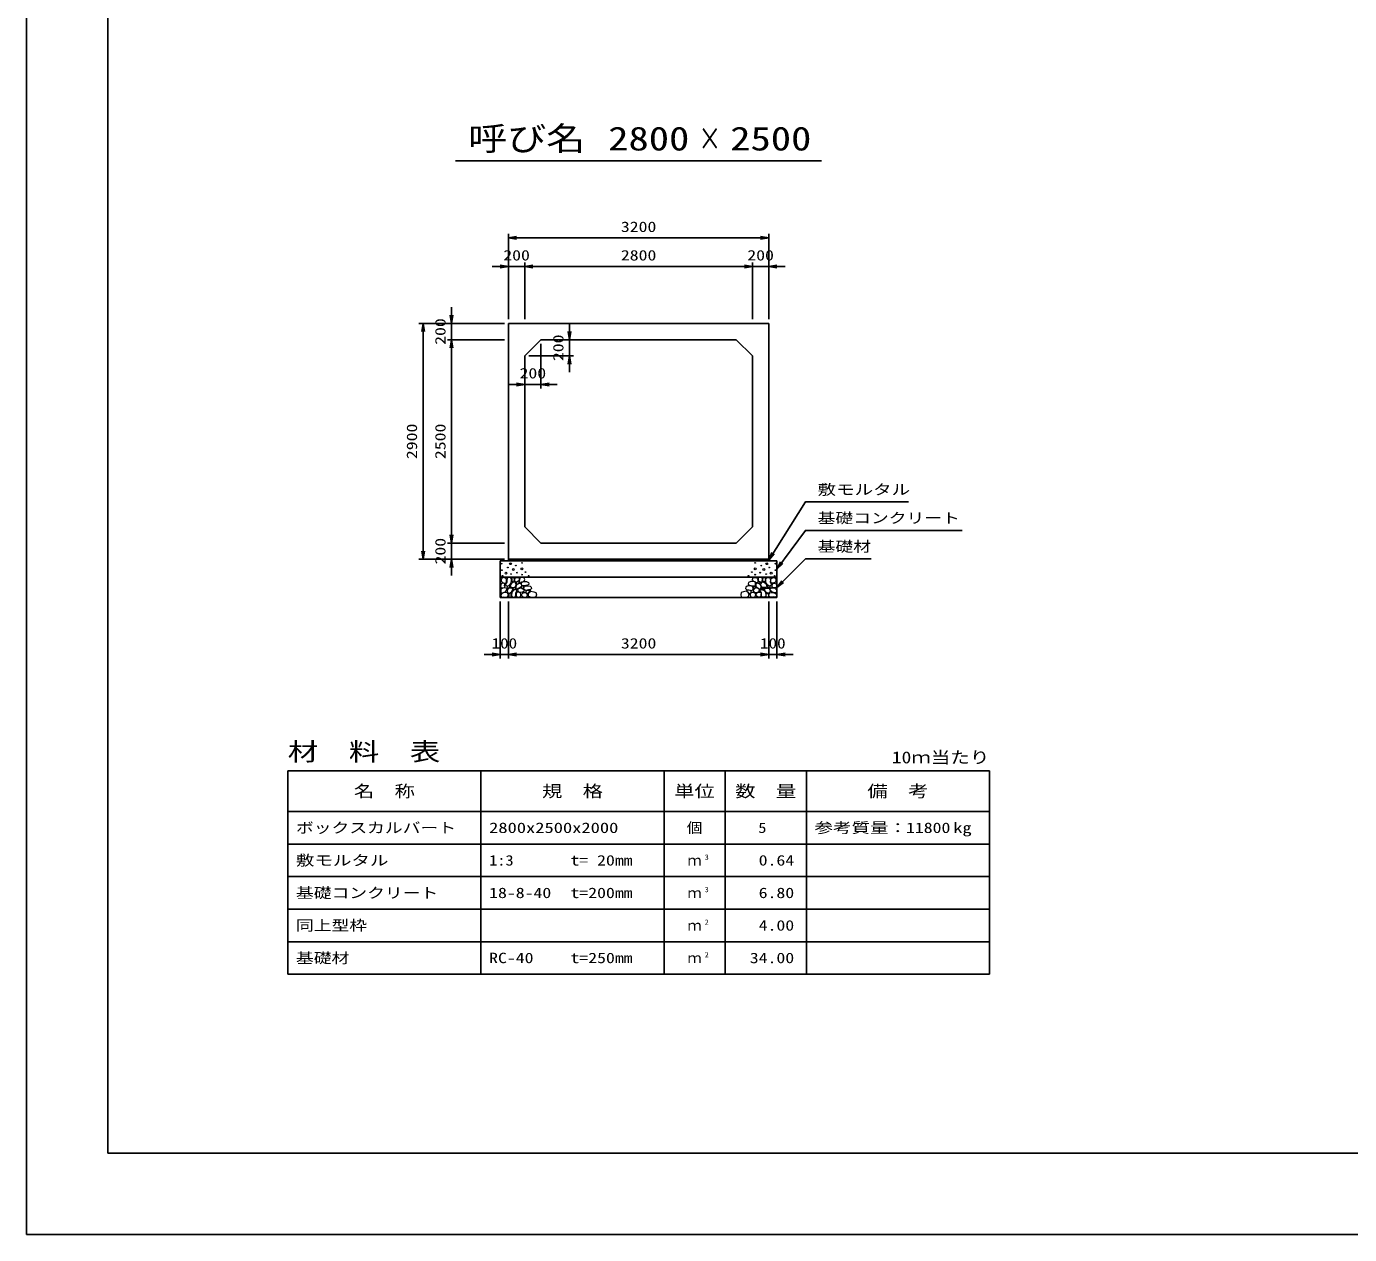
# Model space of a CAD drawing. Units: millimetres at full size. Extents: x 0 to 42050, y 0 to 29700.
# Drawn here: x 0 to 16265, y 0 to 14850 of the extents above; entities that cross this region are included whole.
import ezdxf
from ezdxf.enums import TextEntityAlignment as Align

# ---------------------------------------------------------------- set-up
doc = ezdxf.new("R2010")
doc.units = ezdxf.units.MM
for name, color, linetype, lineweight in [('D-DCR-HCHn', 4, 'Continuous', 9), ('D-MTR-FRAM', 7, 'Continuous', 25), ('D-MTR-LINE', 7, 'Continuous', 25), ('D-STR-DIM', 7, 'Continuous', 25), ('D-STR-STRn', 1, 'Continuous', 25), ('D-STR-TXT', 7, 'Continuous', 25), ('D-TTL', 2, 'Continuous', 25), ('D-TTL-TXT', 7, 'Continuous', 25)]:
    doc.layers.add(name, color=color, linetype=linetype, lineweight=lineweight)
doc.layers.add('D-MTR', color=7, linetype='Continuous')
doc.layers.add('D-MTR-TXT', color=7, linetype='Continuous')
doc.styles.add('ＭＳ ゴシック', font='')
doc.styles.get('ＭＳ ゴシック').set_extended_font_data('MS Gothic')

# ---------------------------------------------------------------- blocks, each defined once
blk = doc.blocks.new('open_arrow')
at = {"color": 0, "linetype": 'Continuous', "lineweight": -2}
blk.add_lwpolyline([(7.5, 1.25), (0, 0), (7.5, -1.25)], dxfattribs=at)

msp = doc.modelspace()

# ---------------------------------------------------------------- linework, layer by layer
at = {"layer": 'D-DCR-HCHn'}
for points in [[(5834.101, 7997.26), (5825.433, 7971.256), (5836.99, 7953.92), (5865.883, 7951.03), (5885.61, 7959.499), (5877.441, 7979.924), (5883.219, 7991.481), (5871.662, 8003.038), (5854.326, 8008.817)], [(5888.998, 8069.493), (5862.994, 8075.271), (5839.879, 8063.714), (5836.99, 8037.71), (5842.769, 8017.485), (5871.662, 8008.817), (5891.887, 8008.817), (5900.555, 8023.263), (5900.555, 8055.046)], [(5912.112, 8072.382), (5903.444, 8046.378), (5906.334, 8017.485), (5886.109, 7985.702), (5912.112, 7971.256), (5941.006, 7985.702), (5958.342, 8008.817), (5964.12, 8046.378), (5958.342, 8066.603), (5941.006, 8075.271)], [(5917.891, 7971.256), (5903.444, 7959.698), (5909.223, 7951.03), (5929.448, 7951.03), (5938.116, 7953.92), (5943.895, 7965.477), (5935.227, 7974.145)], [(5961.231, 8003.038), (5946.784, 7968.366), (5958.342, 7953.92), (5993.013, 7953.92), (6007.46, 7959.698), (6021.907, 7979.924), (6021.907, 7997.26), (6007.46, 8020.374), (5990.124, 8023.263)], [(5967.01, 8066.603), (5967.01, 8031.931), (5981.456, 8023.263), (5995.903, 8031.931), (5998.792, 8052.157), (5995.903, 8069.493), (5975.678, 8075.271)], [(6015.601, 8018.845), (6003.999, 8026.941), (6002.006, 8054.16), (6011.557, 8075.616), (6035.582, 8078.128), (6055.263, 8072.156), (6056.848, 8060.53), (6054.014, 8036.921), (6038.752, 8027.586)], [(6031.681, 7994.73), (6043.297, 8000.817), (6054.296, 8006.161), (6060.86, 8019.065), (6055.554, 8027.961), (6045.968, 8030.014), (6030.137, 8021.115), (6018.42, 8012.605), (6019.515, 8004.944), (6023.895, 7997.527)], [(6033.109, 7933.224), (6020.35, 7937.579), (6019.086, 7965.688), (6029.964, 7990.928), (6060.015, 8005.156), (6082.452, 7999.405), (6083.795, 7968.924), (6073.477, 7956.886), (6045.401, 7941.311)], [(6081.239, 8011.998), (6091.02, 8023.092), (6108.359, 8029.342), (6122.287, 8038.717), (6126.55, 8053.49), (6120.013, 8067.695), (6106.369, 8076.218), (6090.845, 8077.886), (6075.522, 8075.424), (6065.719, 8066.98), (6058.918, 8049.457), (6057.379, 8032.722), (6061.1, 8022.871), (6063.729, 8013.23), (6072.948, 8009.842)], [(6112.239, 7953.692), (6112.239, 7964.551), (6105.72, 7969.466), (6094.97, 7970.609), (6086.278, 7967.18), (6083.19, 7956.664), (6090.738, 7948.891), (6100.802, 7944.319), (6110.409, 7948.319)], [(6102.727, 7972.135), (6092.952, 7975.066), (6088.675, 7980.928), (6085.905, 7996.938), (6089.816, 8018.619), (6115.776, 8028.926), (6145.648, 8028.926), (6173.03, 8013.998), (6177.653, 7998.004), (6173.385, 7986.63), (6160.583, 7981.299), (6139.247, 7977.745), (6112.931, 7972.013)], [(6138.634, 7915.297), (6130.545, 7919.592), (6119.424, 7927.928), (6114.874, 7936.518), (6114.874, 7955.212), (6128.523, 7970.37), (6158.349, 7974.159), (6190.449, 7970.117), (6206.12, 7958.585), (6210.164, 7940.462), (6197.761, 7929.388), (6187.436, 7925.361), (6170.312, 7923.128), (6154.987, 7920.305)], [(8911.366, 7915.297), (8919.455, 7919.592), (8930.576, 7927.928), (8935.126, 7936.518), (8935.126, 7955.212), (8921.477, 7970.37), (8891.651, 7974.159), (8859.551, 7970.117), (8843.88, 7958.585), (8839.836, 7940.462), (8852.239, 7929.388), (8862.564, 7925.361), (8879.688, 7923.128), (8895.013, 7920.305)], [(8947.273, 7972.135), (8957.048, 7975.066), (8961.325, 7980.928), (8964.095, 7996.938), (8960.184, 8018.619), (8934.224, 8028.926), (8904.352, 8028.926), (8876.97, 8013.998), (8872.347, 7998.004), (8876.615, 7986.63), (8889.417, 7981.299), (8910.753, 7977.745), (8937.069, 7972.013)], [(8968.761, 8011.998), (8958.98, 8023.092), (8941.641, 8029.342), (8927.713, 8038.717), (8923.45, 8053.49), (8929.987, 8067.695), (8943.631, 8076.218), (8959.155, 8077.886), (8974.478, 8075.424), (8984.281, 8066.98), (8991.082, 8049.457), (8992.621, 8032.722), (8988.9, 8022.871), (8986.271, 8013.23), (8977.052, 8009.842)], [(8937.761, 7953.692), (8937.761, 7964.551), (8944.28, 7969.466), (8955.03, 7970.609), (8963.722, 7967.18), (8966.81, 7956.664), (8959.262, 7948.891), (8949.198, 7944.319), (8939.591, 7948.319)], [(9016.891, 7933.224), (9029.65, 7937.579), (9030.914, 7965.688), (9020.036, 7990.928), (8989.985, 8005.156), (8967.548, 7999.405), (8966.205, 7968.924), (8976.523, 7956.886), (9004.599, 7941.311)], [(9018.319, 7994.73), (9006.703, 8000.817), (8995.704, 8006.161), (8989.14, 8019.065), (8994.446, 8027.961), (9004.032, 8030.014), (9019.863, 8021.115), (9031.58, 8012.605), (9030.485, 8004.944), (9026.105, 7997.527)], [(9034.399, 8018.845), (9046.001, 8026.941), (9047.994, 8054.16), (9038.443, 8075.616), (9014.418, 8078.128), (8994.737, 8072.156), (8993.152, 8060.53), (8995.986, 8036.921), (9011.248, 8027.586)], [(9088.769, 8003.038), (9103.216, 7968.366), (9091.658, 7953.92), (9056.987, 7953.92), (9042.54, 7959.698), (9028.093, 7979.924), (9028.093, 7997.26), (9042.54, 8020.374), (9059.876, 8023.263)], [(9082.99, 8066.603), (9082.99, 8031.931), (9068.544, 8023.263), (9054.097, 8031.931), (9051.208, 8052.157), (9054.097, 8069.493), (9074.322, 8075.271)], [(9137.888, 8072.382), (9146.556, 8046.378), (9143.666, 8017.485), (9163.891, 7985.702), (9137.888, 7971.256), (9108.994, 7985.702), (9091.658, 8008.817), (9085.88, 8046.378), (9091.658, 8066.603), (9108.994, 8075.271)], [(9132.109, 7971.256), (9146.556, 7959.698), (9140.777, 7951.03), (9120.552, 7951.03), (9111.884, 7953.92), (9106.105, 7965.477), (9114.773, 7974.145)], [(9161.002, 8069.493), (9187.006, 8075.271), (9210.121, 8063.714), (9213.01, 8037.71), (9207.231, 8017.485), (9178.338, 8008.817), (9158.113, 8008.817), (9149.445, 8023.263), (9149.445, 8055.046)], [(9215.899, 7997.26), (9224.567, 7971.256), (9213.01, 7953.92), (9184.117, 7951.03), (9164.39, 7959.499), (9172.559, 7979.924), (9166.781, 7991.481), (9178.338, 8003.038), (9195.674, 8008.817)], [(5888.944, 7901.261), (5910.346, 7933.365), (5907.671, 7941.39), (5878.243, 7949.416), (5851.49, 7946.741), (5832.763, 7930.689), (5830.087, 7911.962), (5832.763, 7893.235), (5854.165, 7887.884)], [(5899.645, 7834.378), (5918.372, 7842.404), (5923.723, 7869.157), (5913.021, 7887.884), (5894.294, 7893.235), (5870.217, 7890.56), (5843.464, 7879.859), (5830.087, 7863.807), (5830.087, 7845.08), (5838.113, 7834.378), (5870.217, 7837.054)], [(5963.852, 7901.261), (5977.229, 7933.365), (5966.527, 7946.741), (5934.424, 7946.741), (5921.047, 7941.39), (5907.671, 7922.663), (5907.671, 7906.612), (5921.047, 7885.209), (5937.099, 7882.534)], [(5958.502, 7842.404), (5958.502, 7874.508), (5945.125, 7882.534), (5931.749, 7874.508), (5929.073, 7855.781), (5931.749, 7839.729), (5950.476, 7834.378)], [(6009.332, 7837.054), (6017.358, 7861.131), (6014.683, 7887.884), (6033.41, 7917.313), (6009.332, 7930.689), (5982.579, 7917.313), (5966.527, 7895.91), (5961.177, 7861.131), (5966.527, 7842.404), (5982.579, 7834.378)], [(6003.982, 7930.689), (6017.358, 7941.39), (6012.007, 7949.416), (5993.28, 7949.416), (5985.254, 7946.741), (5979.904, 7936.04), (5987.93, 7928.014)], [(6030.735, 7839.729), (6054.812, 7834.378), (6076.215, 7845.08), (6078.89, 7869.157), (6073.539, 7887.884), (6046.786, 7895.91), (6028.059, 7895.91), (6020.033, 7882.534), (6020.033, 7853.106)], [(6093.981, 7890.925), (6058.607, 7897.521), (6043.56, 7909.658), (6038.808, 7928.655), (6053.492, 7943.022), (6082.102, 7951.082), (6103.749, 7938.154), (6117.74, 7920.74), (6113.78, 7903.062)], [(6089.869, 7876.931), (6108.084, 7892.234), (6134.219, 7891.97), (6152.17, 7876.931), (6154.81, 7849.227), (6142.666, 7833.924), (6108.876, 7831.549), (6092.509, 7841.311), (6085.645, 7863.738)], [(6159.876, 7877.808), (6147.748, 7883.743), (6141.39, 7890.697), (6142.71, 7907.843), (6152.307, 7916.236), (6172.7, 7921.151), (6189.015, 7921.271), (6194.293, 7909.761), (6182.814, 7899.51), (6172.239, 7890.35), (6168.573, 7881.331)], [(6203.293, 7832.112), (6186.233, 7836.916), (6174.939, 7844.601), (6169.893, 7859.011), (6167.01, 7872.7), (6178.544, 7893.594), (6201.131, 7907.524), (6235.492, 7902), (6262.645, 7891.913), (6269.133, 7861.652), (6263.366, 7839.317), (6236.934, 7832.593)], [(8846.707, 7832.112), (8863.767, 7836.916), (8875.061, 7844.601), (8880.107, 7859.011), (8882.99, 7872.7), (8871.456, 7893.594), (8848.869, 7907.524), (8814.508, 7902), (8787.355, 7891.913), (8780.867, 7861.652), (8786.634, 7839.317), (8813.066, 7832.593)], [(8890.124, 7877.808), (8902.252, 7883.743), (8908.61, 7890.697), (8907.29, 7907.843), (8897.693, 7916.236), (8877.3, 7921.151), (8860.985, 7921.271), (8855.707, 7909.761), (8867.186, 7899.51), (8877.761, 7890.35), (8881.427, 7881.331)], [(8960.131, 7876.931), (8941.916, 7892.234), (8915.781, 7891.97), (8897.83, 7876.931), (8895.19, 7849.227), (8907.334, 7833.924), (8941.124, 7831.549), (8957.491, 7841.311), (8964.355, 7863.738)], [(8956.019, 7890.925), (8991.393, 7897.521), (9006.44, 7909.658), (9011.192, 7928.655), (8996.508, 7943.022), (8967.898, 7951.082), (8946.251, 7938.154), (8932.26, 7920.74), (8936.22, 7903.062)], [(9019.265, 7839.729), (8995.188, 7834.378), (8973.785, 7845.08), (8971.11, 7869.157), (8976.461, 7887.884), (9003.214, 7895.91), (9021.941, 7895.91), (9029.967, 7882.534), (9029.967, 7853.106)], [(9040.668, 7837.054), (9032.642, 7861.131), (9035.317, 7887.884), (9016.59, 7917.313), (9040.668, 7930.689), (9067.421, 7917.313), (9083.473, 7895.91), (9088.823, 7861.131), (9083.473, 7842.404), (9067.421, 7834.378)], [(9046.018, 7930.689), (9032.642, 7941.39), (9037.993, 7949.416), (9056.72, 7949.416), (9064.746, 7946.741), (9070.096, 7936.04), (9062.07, 7928.014)], [(9086.148, 7901.261), (9072.771, 7933.365), (9083.473, 7946.741), (9115.576, 7946.741), (9128.953, 7941.39), (9142.329, 7922.663), (9142.329, 7906.612), (9128.953, 7885.209), (9112.901, 7882.534)], [(9091.498, 7842.404), (9091.498, 7874.508), (9104.875, 7882.534), (9118.251, 7874.508), (9120.927, 7855.781), (9118.251, 7839.729), (9099.524, 7834.378)], [(9150.355, 7834.378), (9131.628, 7842.404), (9126.277, 7869.157), (9136.979, 7887.884), (9155.706, 7893.235), (9179.783, 7890.56), (9206.536, 7879.859), (9219.913, 7863.807), (9219.913, 7845.08), (9211.887, 7834.378), (9179.783, 7837.054)], [(9161.056, 7901.261), (9139.654, 7933.365), (9142.329, 7941.39), (9171.757, 7949.416), (9198.51, 7946.741), (9217.237, 7930.689), (9219.913, 7911.962), (9217.237, 7893.235), (9195.835, 7887.884)]]:
    msp.add_lwpolyline(points, close=True, dxfattribs=at)
for centre, radius in [((5841.091, 8246.145), 4.5), ((5842.803, 8165.879), 4.5), ((5894.855, 8130.444), 11.25), ((5918.437, 8198.641), 4.5), ((5950.004, 8246.145), 11.25), ((5984.996, 8174.955), 11.25), ((6016.563, 8222.459), 4.5), ((6030.06, 8135.807), 4.5), ((6090.741, 8183.204), 11.25), ((6092.197, 8255.221), 4.5), ((6133.942, 8143.293), 4.5), ((8916.058, 8143.293), 4.5), ((8959.259, 8183.204), 11.25), ((8957.803, 8255.221), 4.5), ((9019.94, 8135.807), 4.5), ((9033.437, 8222.459), 4.5), ((9065.004, 8174.955), 11.25), ((9099.996, 8246.145), 11.25), ((9131.563, 8198.641), 4.5), ((9155.145, 8130.444), 11.25), ((9207.197, 8165.879), 4.5), ((9208.909, 8246.145), 4.5), ((5851.905, 8097.286), 4.5), ((5956.552, 8118.646), 4.5), ((6091.763, 8111.675), 4.5), ((6173.193, 8097.037), 4.5), ((8876.808, 8097.037), 4.5), ((8958.237, 8111.675), 4.5), ((9093.448, 8118.646), 4.5), ((9198.095, 8097.286), 4.5)]:
    msp.add_circle(centre, radius, dxfattribs=at)
at = {"layer": 'D-MTR-FRAM'}
for p, q in [((3212.5, 5700), (11837.5, 5700)), ((3212.5, 5700), (3212.5, 3200)), ((11837.5, 5700), (11837.5, 3200)), ((3212.5, 3200), (11837.5, 3200))]:
    msp.add_line(p, q, dxfattribs=at)
at = {"layer": 'D-MTR-LINE'}
for p, q in [((5587.5, 5700), (5587.5, 3200)), ((7837.5, 5700), (7837.5, 3200)), ((8587.5, 5700), (8587.5, 3200)), ((9587.5, 5700), (9587.5, 3200)), ((3212.5, 5200), (11837.5, 5200)), ((3212.5, 4800), (11837.5, 4800)), ((3212.5, 4400), (11837.5, 4400)), ((3212.5, 4000), (11837.5, 4000)), ((3212.5, 3600), (11837.5, 3600))]:
    msp.add_line(p, q, dxfattribs=at)
at = {"layer": 'D-STR-DIM'}
for p, q in [((5925, 11250), (5925, 12300)), ((5925, 12250), (9125, 12250)), ((9125, 11250), (9125, 12300)), ((5725, 11900), (6325, 11900)), ((5925, 11250), (5925, 11950)), ((6125, 11250), (6125, 11950)), ((6125, 11250), (6125, 11950)), ((6125, 11900), (8925, 11900)), ((8725, 11900), (9325, 11900)), ((8925, 11250), (8925, 11950)), ((8925, 11250), (8925, 11950)), ((9125, 11250), (9125, 11950)), ((5225, 10800), (5225, 11400)), ((5875, 11200), (4825, 11200)), ((4875, 8300), (4875, 11200)), ((5875, 11200), (5175, 11200)), ((6675, 10600), (6675, 11200)), ((5875, 11000), (5175, 11000)), ((5875, 11000), (5175, 11000)), ((5225, 8500), (5225, 11000)), ((6325, 10950), (6325, 10400)), ((6375, 11000), (6725, 11000)), ((6125, 10750), (6125, 10400)), ((6175, 10800), (6725, 10800)), ((6525, 10450), (5925, 10450)), ((5225, 8100), (5225, 8700)), ((5875, 8500), (5175, 8500)), ((5875, 8500), (5175, 8500)), ((5875, 8300), (4825, 8300)), ((5875, 8300), (5175, 8300)), ((5825, 7780), (5825, 7080)), ((5925, 7780), (5925, 7080)), ((5925, 7780), (5925, 7080)), ((9125, 7780), (9125, 7080)), ((9125, 7780), (9125, 7080)), ((9225, 7780), (9225, 7080)), ((5625, 7130), (6125, 7130)), ((5925, 7130), (9125, 7130)), ((8925, 7130), (9425, 7130))]:
    msp.add_line(p, q, dxfattribs=at)
at = {"layer": 'D-STR-STRn'}
for p, q in [((5925, 11200), (9125, 11200)), ((5925, 11200), (5925, 8300)), ((9125, 11200), (9125, 8300)), ((6125, 10800), (6325, 11000)), ((6325, 11000), (8725, 11000)), ((8725, 11000), (8925, 10800)), ((6125, 10800), (6125, 8700)), ((8925, 10800), (8925, 8700)), ((6325, 8500), (6125, 8700)), ((8925, 8700), (8725, 8500)), ((6325, 8500), (8725, 8500)), ((5925, 8300), (5925, 8280)), ((5925, 8300), (9125, 8300)), ((9125, 8300), (9125, 8280)), ((5825, 7830), (5825, 8280)), ((5825, 8280), (9225, 8280)), ((9225, 8280), (9225, 7830)), ((5825, 8080), (9225, 8080)), ((5825, 7830), (9225, 7830))]:
    msp.add_line(p, q, dxfattribs=at)
at = {"layer": 'D-STR-TXT'}
for points in [[(9125, 8290), (9575, 9005), (9675, 9005), (10841.624, 9005)], [(9225, 8180), (9575, 8655), (9675, 8655), (11500.761, 8655)], [(9225, 7955), (9575, 8305), (9675, 8305), (10382.36, 8305)]]:
    msp.add_lwpolyline(points, dxfattribs=at)
at = {"layer": 'D-TTL'}
for points in [[(0, 0), (42050, 0), (42050, 29700), (0, 29700)], [(1000, 1000), (41050, 1000), (41050, 28700), (1000, 28700)]]:
    msp.add_lwpolyline(points, close=True, dxfattribs=at)
at = {"layer": 'D-TTL-TXT'}
msp.add_line((5275, 13200), (9775, 13200), dxfattribs=at)

# ---------------------------------------------------------------- block references
at = {"layer": 'D-STR-DIM', "xscale": 13.3, "yscale": 13.3}
for p in [(5925, 12250), (6125, 11900), (6125, 11900), (9125, 11900), (6325, 10450), (5925, 7130), (5925, 7130), (9225, 7130)]:
    msp.add_blockref('open_arrow', p, dxfattribs=at)
for p, rotation in [((9125, 12250), 180), ((5925, 11900), 180), ((8925, 11900), 180), ((8925, 11900), 180), ((5225, 11200), 90), ((4875, 11200), 270), ((6675, 11000), 90), ((5225, 11000), 270), ((5225, 11000), 270), ((6675, 10800), 270), ((6125, 10450), 180), ((5225, 8500), 90), ((5225, 8500), 90), ((4875, 8300), 90), ((5225, 8300), 270), ((5825, 7130), 180), ((9125, 7130), 180), ((9125, 7130), 180)]:
    msp.add_blockref('open_arrow', p, dxfattribs=dict(at, rotation=rotation))
at = {"layer": 'D-STR-TXT', "xscale": 13.3, "yscale": 13.3}
for p, rotation in [((9125, 8290), 57.8), ((9225, 8180), 53.6), ((9225, 7955), 45)]:
    msp.add_blockref('open_arrow', p, dxfattribs=dict(at, rotation=rotation))

# ---------------------------------------------------------------- texts
at = {"layer": 'D-MTR', "style": 'ＭＳ ゴシック', "width": 1.25}
msp.add_text('材\u3000料\u3000表', height=219.9, dxfattribs=at).set_placement((3212.5, 5760), align=Align.BOTTOM_LEFT)
at = {"layer": 'D-MTR', "style": 'ＭＳ ゴシック', "width": 1.2}
msp.add_text('10ｍ当たり', height=146.6, dxfattribs=at).set_placement((11837.5, 5748.333), align=Align.BOTTOM_RIGHT)
at = {"layer": 'D-MTR-TXT', "style": 'ＭＳ ゴシック'}
for s, height, width, p in [('名\u3000称', 146.6, 1.25, (4400, 5450)), ('規\u3000格', 146.6, 1.25, (6712.5, 5450)), ('単位', 146.6, 1.25, (8212.5, 5450)), ('数\u3000量', 146.6, 1.25, (9087.5, 5450)), ('備\u3000考', 146.6, 1.25, (10712.5, 5450)), ('個', 128.3, 1.1, (8212.5, 5000))]:
    msp.add_text(s, height=height, dxfattribs=dict(at, width=width)).set_placement(p, align=Align.MIDDLE_CENTER)
for s, width, p in [('ボックスカルバート', 1.25, (3312.5, 5000)), ('2800x2500x2000', 1.3, (5687.5, 5000)), ('参考質量：     kg', 1.3, (9687.5, 5000)), ('敷モルタル', 1.3, (3312.5, 4600)), ('1:3', 1.15, (5687.5, 4600)), ('t= 20mm', 1.25, (6687.5, 4600)), ('基礎コンクリート', 1.25, (3312.5, 4200)), ('18-8-40', 1.25, (5687.5, 4200)), ('t=200mm', 1.25, (6687.5, 4200)), ('同上型枠', 1.25, (3312.5, 3800)), ('基礎材', 1.25, (3312.5, 3400)), ('RC-40', 1.25, (5687.5, 3400)), ('t=250mm', 1.25, (6687.5, 3400))]:
    msp.add_text(s, height=128.3, dxfattribs=dict(at, width=width)).set_placement(p, align=Align.MIDDLE_LEFT)
for s, width, p in [('5', 1.15, (9096.383, 5000)), ('11800', 1.25, (11357.5, 5000)), ('0.64', 1.25, (9437.5, 4600)), ('6.80', 1.25, (9437.5, 4200)), ('4.00', 1.25, (9437.5, 3800)), ('34.00', 1.25, (9437.5, 3400))]:
    msp.add_text(s, height=128.3, dxfattribs=dict(at, width=width)).set_placement(p, align=Align.MIDDLE_RIGHT)
for p in [(8212.5, 4600), (8212.5, 4200), (8212.5, 3800), (8212.5, 3400)]:
    msp.add_text('ｍ', height=128.3, dxfattribs=at).set_placement(p, align=Align.MIDDLE_CENTER)
at = {"layer": 'D-MTR-TXT', "style": 'ＭＳ ゴシック', "width": 1.15}
for s, p in [('3', (8337.5, 4588.333)), ('3', (8337.5, 4188.333)), ('2', (8337.5, 3788.333)), ('2', (8337.5, 3388.333))]:
    msp.add_text(s, height=64.15, dxfattribs=at).set_placement(p, align=Align.BOTTOM_LEFT)
at = {"layer": 'D-STR-DIM', "style": 'ＭＳ ゴシック'}
for s, width, p in [('3200', 1.25, (7525, 12387.5)), ('200', 1.25, (6025, 12037.5)), ('2800', 1.25, (7525, 12037.5)), ('200', 1.25, (9025, 12037.5)), ('200', 1.25, (6225, 10587.5)), ('100', 1.2, (5875, 7267.5)), ('3200', 1.25, (7525, 7267.5)), ('100', 1.2, (9175, 7267.5))]:
    msp.add_text(s, height=128.3, dxfattribs=dict(at, width=width)).set_placement(p, align=Align.MIDDLE_CENTER)
at = {"layer": 'D-STR-DIM', "style": 'ＭＳ ゴシック', "width": 1.25}
for s, p in [('200', (5087.5, 11100)), ('200', (6537.5, 10900)), ('2900', (4737.5, 9750)), ('2500', (5087.5, 9750)), ('200', (5087.5, 8400))]:
    msp.add_text(s, height=128.3, rotation=90, dxfattribs=at).set_placement(p, align=Align.MIDDLE_CENTER)
at = {"layer": 'D-STR-TXT', "style": 'ＭＳ ゴシック'}
for s, width, p in [('敷モルタル', 1.3, (9725, 9055)), ('基礎コンクリート', 1.25, (9725, 8705)), ('基礎材', 1.25, (9725, 8355))]:
    msp.add_text(s, height=128.3, dxfattribs=dict(at, width=width)).set_placement(p, align=Align.BOTTOM_LEFT)
at = {"layer": 'D-TTL-TXT', "style": 'ＭＳ ゴシック'}
for s, width, p in [('呼び名', 1.2, (6150, 13237.5)), ('2800', 1.25, (7650, 13237.5)), ('×', 0.7, (8400, 13237.5)), ('2500', 1.25, (9150, 13237.5))]:
    msp.add_text(s, height=293.3, dxfattribs=dict(at, width=width)).set_placement(p, align=Align.BOTTOM_CENTER)

doc.saveas('drawing.dxf')
